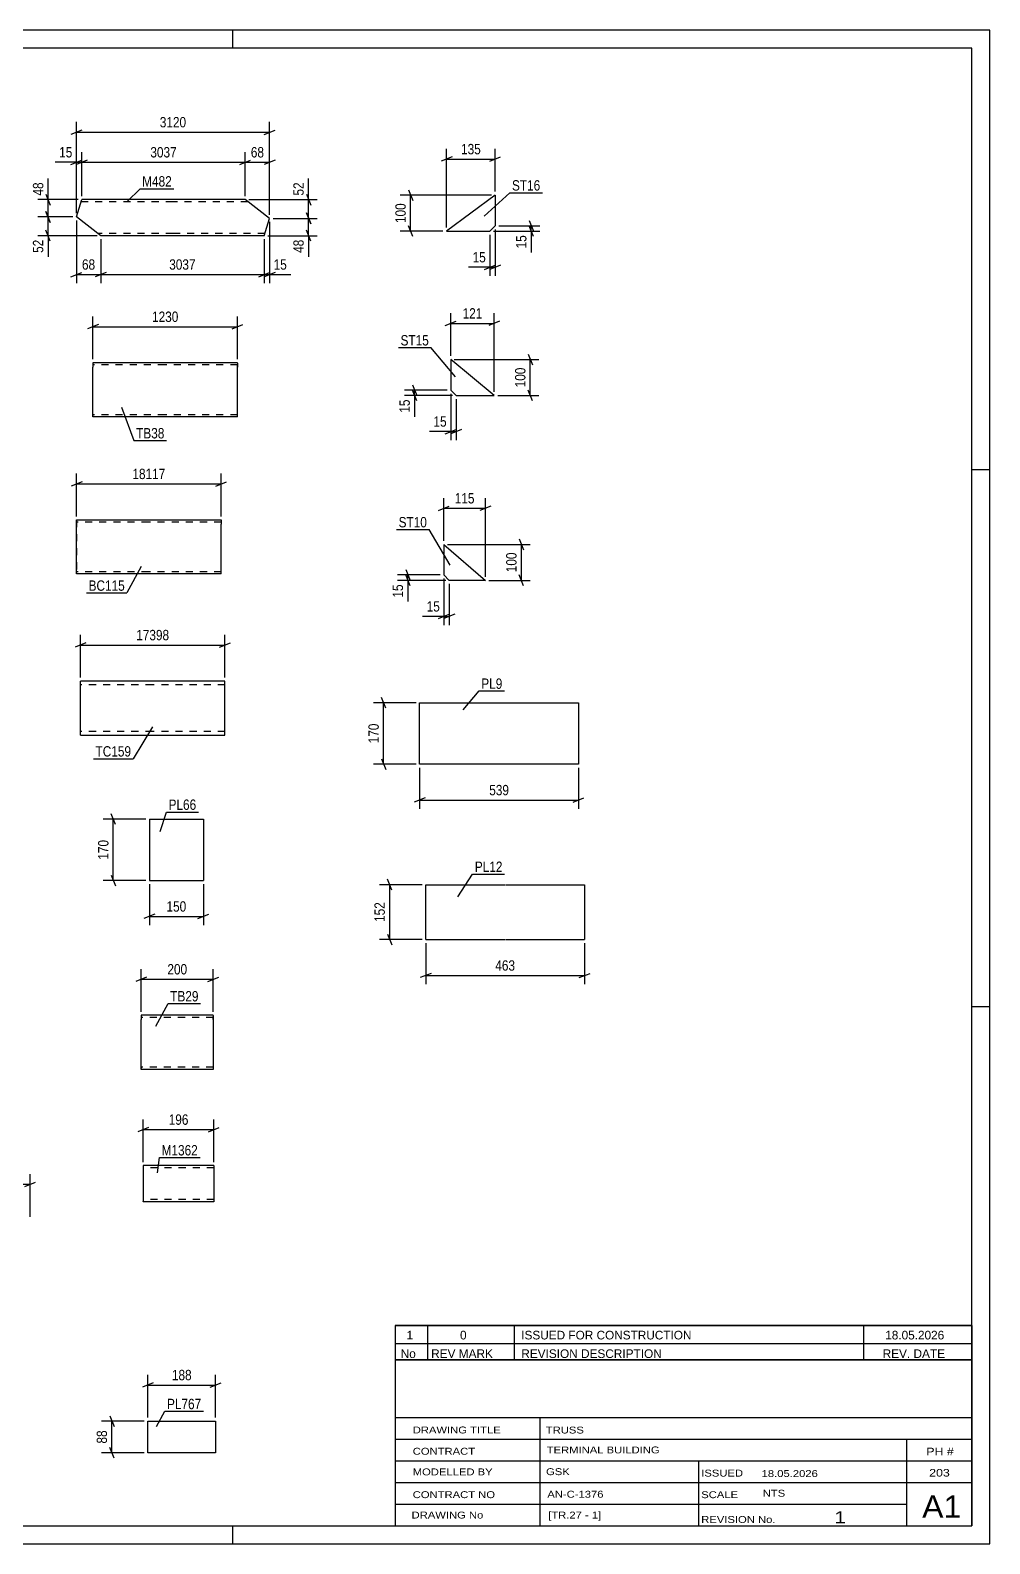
# Model space of a CAD drawing. Header units: millimetres. Extents: x 0 to 594, y 0 to 420.
# Drawn here: x 327.7 to 594, y 0 to 420 of the extents above; entities that cross this region are included whole.
import ezdxf

# ---------------------------------------------------------------- set-up
doc = ezdxf.new("R2010")
doc.units = ezdxf.units.MM
doc.linetypes.add('DXK_LINE_DOT2', pattern=[3.9198, 1.9599, -1.9599])
doc.styles.add('Arial Narrow', font='ARIALN.TTF', dxfattribs={"height": 0.2})

# ---------------------------------------------------------------- blocks, each defined once
blk = doc.blocks.new('Unknown-232815401-21763')
at = {"color": 5, "linetype": 'Continuous'}
for p, q in [((594, 420), (0, 420)), ((384, 415), (384, 420)), ((594, 0), (594, 420)), ((589, 415), (5, 415)), ((589, 5), (589, 415)), ((594, 298), (589, 298)), ((594, 149), (589, 149)), ((5, 5), (589, 5)), ((384, 0), (384, 5)), ((0, 0), (594, 0))]:
    blk.add_line(p, q, dxfattribs=at)
blk = doc.blocks.new('Part-232815401-33368 - 33367')
at = {"color": 2, "linetype": 'Continuous'}
for p, q in [((435.8, 216.36), (435.8, 233.36)), ((435.8, 233.36), (457.8, 233.36)), ((457.9, 233.36), (479.9, 233.36)), ((479.9, 233.36), (479.9, 216.36)), ((457.8, 216.36), (435.8, 216.36)), ((479.9, 216.36), (457.9, 216.36))]:
    blk.add_line(p, q, dxfattribs=at)
blk = doc.blocks.new('Part-232815401-33382 - 33381')
at = {"color": 2, "linetype": 'Continuous'}
for p, q in [((437.48, 182.89), (459.48, 182.89)), ((437.48, 167.69), (437.48, 182.89)), ((459.58, 182.89), (481.58, 182.89)), ((481.58, 182.89), (481.58, 167.69)), ((437.48, 167.69), (459.48, 167.69)), ((459.58, 167.69), (481.58, 167.69))]:
    blk.add_line(p, q, dxfattribs=at)
blk = doc.blocks.new('Part-232815401-33412 - 33411')
at = {"color": 2, "linetype": 'Continuous'}
for p, q in [((345.14, 327.72), (345.14, 326.52)), ((365.14, 327.72), (345.14, 327.72)), ((385.24, 327.72), (365.24, 327.72)), ((385.24, 327.63), (385.24, 327.72)), ((385.24, 327.63), (385.24, 326.52)), ((345.14, 313.46), (345.14, 326.52)), ((385.24, 312.72), (385.24, 326.52)), ((345.14, 312.81), (345.14, 313.46)), ((345.14, 312.72), (345.14, 312.81)), ((365.14, 312.72), (345.14, 312.72)), ((385.24, 312.72), (365.24, 312.72))]:
    blk.add_line(p, q, dxfattribs=at)
at = {"color": 7, "linetype": 'DXK_LINE_DOT2'}
for p, q in [((365.14, 327.12), (345.14, 327.12)), ((385.24, 327.12), (365.24, 327.12)), ((385.24, 326.52), (385.24, 327.37)), ((345.14, 313.46), (345.14, 313.07)), ((345.14, 313.32), (345.14, 313.37)), ((365.14, 313.32), (345.14, 313.32)), ((345.14, 312.72), (345.14, 312.72)), ((385.24, 313.32), (365.24, 313.32)), ((385.24, 313.32), (385.24, 313.37))]:
    blk.add_line(p, q, dxfattribs=at)
blk = doc.blocks.new('Part-232815401-33419 - 33418')
at = {"color": 2, "linetype": 'Continuous'}
for p, q in [((358.54, 146.64), (358.54, 145.44)), ((378.54, 146.64), (358.54, 146.64)), ((358.54, 132.38), (358.54, 145.44)), ((378.54, 146.55), (378.54, 146.64)), ((378.54, 146.55), (378.54, 145.44)), ((378.54, 145.44), (378.54, 131.64)), ((358.54, 131.73), (358.54, 132.38)), ((358.54, 131.64), (358.54, 131.73)), ((378.54, 131.64), (358.54, 131.64))]:
    blk.add_line(p, q, dxfattribs=at)
at = {"color": 7, "linetype": 'DXK_LINE_DOT2'}
for p, q in [((378.54, 146.04), (358.54, 146.04)), ((378.54, 145.44), (378.54, 146.29)), ((358.54, 132.38), (358.54, 131.99)), ((358.54, 132.24), (358.54, 132.29)), ((378.54, 132.24), (358.54, 132.24)), ((378.54, 132.24), (378.54, 132.29))]:
    blk.add_line(p, q, dxfattribs=at)
blk = doc.blocks.new('Part-232815401-33427 - 33426')
at = {"color": 2, "linetype": 'Continuous'}
for p, q in [((360.79, 201.07), (360.79, 184.07)), ((360.79, 201.07), (375.79, 201.07)), ((375.79, 201.07), (375.79, 184.07)), ((360.79, 184.07), (375.79, 184.07))]:
    blk.add_line(p, q, dxfattribs=at)
blk = doc.blocks.new('Part-232815401-33434 - 33433')
at = {"color": 2, "linetype": 'Continuous'}
for p, q in [((444.41, 328.65), (444.41, 320.15)), ((456.5, 318.65), (444.41, 328.65)), ((444.41, 320.15), (445.91, 318.65)), ((445.91, 318.65), (456.5, 318.65))]:
    blk.add_line(p, q, dxfattribs=at)
blk = doc.blocks.new('Part-232815401-33444 - 33443')
at = {"color": 2, "linetype": 'Continuous'}
for p, q in [((456.78, 374.24), (443.28, 364.24)), ((456.78, 374.24), (456.78, 365.74)), ((456.78, 365.74), (455.28, 364.24)), ((443.28, 364.24), (455.28, 364.24))]:
    blk.add_line(p, q, dxfattribs=at)
blk = doc.blocks.new('Part-232815401-33486 - 33485')
at = {"color": 2, "linetype": 'Continuous'}
for p, q in [((340.61, 269.11), (340.61, 284.11)), ((340.61, 284.11), (340.61, 284.11)), ((340.61, 284.11), (360.61, 284.11)), ((360.71, 284.11), (380.71, 284.11)), ((380.71, 284.11), (380.71, 284.02)), ((380.71, 284.02), (380.71, 283.76)), ((380.71, 283.76), (380.71, 282.91)), ((380.71, 270.31), (380.71, 282.91)), ((340.61, 269.11), (340.61, 269.11)), ((360.61, 269.11), (340.61, 269.11)), ((380.71, 269.11), (360.71, 269.11)), ((380.71, 269.11), (380.71, 270.31))]:
    blk.add_line(p, q, dxfattribs=at)
at = {"color": 7, "linetype": 'DXK_LINE_DOT2'}
for p, q in [((340.61, 284.11), (340.61, 269.11)), ((360.61, 283.51), (340.61, 283.51)), ((380.71, 283.51), (360.71, 283.51)), ((380.71, 283.76), (380.71, 282.91)), ((360.61, 269.71), (340.61, 269.71)), ((380.71, 269.71), (360.71, 269.71)), ((380.71, 269.71), (380.71, 269.75)), ((380.71, 269.11), (380.71, 269.2))]:
    blk.add_line(p, q, dxfattribs=at)
blk = doc.blocks.new('Part-232815401-33495 - 33494')
at = {"color": 2, "linetype": 'Continuous'}
for p, q in [((341.67, 224.38), (341.67, 239.38)), ((341.67, 239.38), (341.67, 239.38)), ((361.67, 239.38), (341.67, 239.38)), ((381.77, 239.38), (361.77, 239.38)), ((381.77, 224.38), (381.77, 239.38)), ((341.67, 224.38), (341.67, 224.38)), ((341.67, 224.38), (361.67, 224.38)), ((361.77, 224.38), (381.77, 224.38))]:
    blk.add_line(p, q, dxfattribs=at)
at = {"color": 7, "linetype": 'DXK_LINE_DOT2'}
for p, q in [((341.67, 238.15), (341.67, 239.38)), ((361.67, 238.38), (341.67, 238.38)), ((341.67, 224.38), (341.67, 238.38)), ((381.77, 238.38), (361.77, 238.38)), ((361.67, 225.38), (341.67, 225.38)), ((381.77, 225.38), (361.77, 225.38)), ((381.77, 224.38), (381.77, 224.53))]:
    blk.add_line(p, q, dxfattribs=at)
blk = doc.blocks.new('Part-232815401-33513 - 33512')
at = {"color": 2, "linetype": 'Continuous'}
for p, q in [((442.53, 277.34), (442.53, 268.84)), ((442.53, 277.34), (454.03, 267.34)), ((442.53, 268.84), (444.03, 267.34)), ((454.03, 267.34), (444.03, 267.34))]:
    blk.add_line(p, q, dxfattribs=at)
blk = doc.blocks.new('Part-232815401-35727 - 35726')
at = {"color": 2, "linetype": 'Continuous'}
for p, q in [((340.54, 368.2), (342.06, 373)), ((367.3, 373), (342.06, 373)), ((387.4, 373), (367.4, 373)), ((394.16, 367.8), (387.4, 373)), ((347.3, 363), (340.54, 368.2)), ((392.63, 363), (394.16, 367.8)), ((367.3, 363), (347.3, 363)), ((392.63, 363), (367.4, 363))]:
    blk.add_line(p, q, dxfattribs=at)
at = {"color": 7, "linetype": 'DXK_LINE_DOT2'}
for p, q in [((367.3, 372.4), (341.87, 372.4)), ((388.18, 372.4), (367.4, 372.4)), ((367.3, 363.6), (346.52, 363.6)), ((392.82, 363.6), (367.4, 363.6))]:
    blk.add_line(p, q, dxfattribs=at)
blk = doc.blocks.new('Part-232815401-47499 - 47498')
at = {"color": 2, "linetype": 'Continuous'}
for p, q in [((378.71, 104.92), (359.09, 104.92)), ((359.09, 104.92), (359.09, 95.01)), ((378.71, 104.92), (378.71, 94.92)), ((359.09, 94.92), (359.09, 95.01)), ((378.71, 94.92), (359.09, 94.92))]:
    blk.add_line(p, q, dxfattribs=at)
at = {"color": 7, "linetype": 'DXK_LINE_DOT2'}
for p, q in [((378.71, 104.32), (359.09, 104.32)), ((378.71, 104.83), (378.71, 104.92)), ((359.09, 95.52), (359.09, 95.57)), ((378.71, 95.52), (359.09, 95.52)), ((378.71, 95.52), (378.71, 95.57))]:
    blk.add_line(p, q, dxfattribs=at)
blk = doc.blocks.new('Part-232815401-66051 - 66050')
at = {"color": 2, "linetype": 'Continuous'}
for p, q in [((360.39, 25.23), (360.39, 34.03)), ((360.39, 34.03), (379.19, 34.03)), ((379.19, 34.03), (379.19, 25.23)), ((379.19, 25.23), (360.39, 25.23))]:
    blk.add_line(p, q, dxfattribs=at)
blk = doc.blocks.new('StraightDimension-232815401-33985 - 33367')
at = {"color": 7, "linetype": 'Continuous'}
for p, q in [((435.8, 215.36), (435.8, 203.96)), ((479.9, 215.36), (479.9, 203.96)), ((437.3, 206.96), (434.3, 205.76)), ((435.8, 206.36), (479.9, 206.36)), ((478.4, 205.76), (481.4, 206.96))]:
    blk.add_line(p, q, dxfattribs=at)
at = {"color": 0}
blk.add_wipeout([(461.19, 207.11), (461.19, 211.31), (454.51, 211.31), (454.51, 207.11)], dxfattribs=at)
at = {"color": 3, "style": 'Arial Narrow'}
blk.add_text('539', height=2.863, dxfattribs=at).set_placement((455.11, 207.71))
blk = doc.blocks.new('StraightDimension-232815401-33981 - 33367')
at = {"color": 7, "linetype": 'Continuous'}
for p, q in [((434.8, 233.36), (422.95, 233.36)), ((426.4, 231.86), (425.2, 234.86)), ((425.8, 216.36), (425.8, 233.36)), ((434.8, 216.36), (422.95, 216.36)), ((425.2, 217.86), (426.4, 214.86))]:
    blk.add_line(p, q, dxfattribs=at)
at = {"color": 0}
blk.add_wipeout([(425.05, 228.2), (420.85, 228.2), (420.85, 221.52), (425.05, 221.52)], dxfattribs=at)
at = {"color": 3, "style": 'Arial Narrow'}
blk.add_text('170', height=2.863, rotation=90.0002, dxfattribs=at).set_placement((424.45, 222.12))
blk = doc.blocks.new('StraightDimension-232815401-33989 - 33381')
at = {"color": 7, "linetype": 'Continuous'}
for p, q in [((436.48, 182.89), (424.63, 182.89)), ((428.08, 181.39), (426.88, 184.39)), ((427.48, 167.69), (427.48, 182.89)), ((426.88, 169.19), (428.08, 166.19)), ((436.48, 167.69), (424.63, 167.69))]:
    blk.add_line(p, q, dxfattribs=at)
at = {"color": 0}
blk.add_wipeout([(426.73, 178.63), (422.53, 178.63), (422.53, 171.95), (426.73, 171.95)], dxfattribs=at)
at = {"color": 3, "style": 'Arial Narrow'}
blk.add_text('152', height=2.863, rotation=90.0002, dxfattribs=at).set_placement((426.13, 172.55))
blk = doc.blocks.new('StraightDimension-232815401-33993 - 33381')
at = {"color": 7, "linetype": 'Continuous'}
for p, q in [((437.48, 166.69), (437.48, 155.29)), ((481.58, 166.69), (481.58, 155.29)), ((438.98, 158.29), (435.98, 157.09)), ((437.48, 157.69), (481.58, 157.69)), ((480.08, 157.09), (483.08, 158.29))]:
    blk.add_line(p, q, dxfattribs=at)
at = {"color": 0}
blk.add_wipeout([(462.87, 158.44), (462.87, 162.64), (456.19, 162.64), (456.19, 158.44)], dxfattribs=at)
at = {"color": 3, "style": 'Arial Narrow'}
blk.add_text('463', height=2.863, dxfattribs=at).set_placement((456.79, 159.04))
blk = doc.blocks.new('StraightDimension-232815401-33997 - 33411')
at = {"color": 7, "linetype": 'Continuous'}
for p, q in [((345.14, 328.72), (345.14, 340.57)), ((385.24, 328.72), (385.24, 340.57)), ((346.64, 338.32), (343.64, 337.12)), ((345.14, 337.72), (385.24, 337.72)), ((383.74, 337.12), (386.74, 338.32))]:
    blk.add_line(p, q, dxfattribs=at)
at = {"color": 0}
blk.add_wipeout([(369.45, 338.47), (369.45, 342.67), (360.94, 342.67), (360.94, 338.47)], dxfattribs=at)
at = {"color": 3, "style": 'Arial Narrow'}
blk.add_text('1230', height=2.863, dxfattribs=at).set_placement((361.54, 339.07))
blk = doc.blocks.new('StraightDimension-232815401-34001 - 33418')
at = {"color": 7, "linetype": 'Continuous'}
for p, q in [((360.04, 157.24), (357.04, 156.04)), ((358.54, 147.64), (358.54, 159.49)), ((358.54, 156.64), (378.54, 156.64)), ((377.04, 156.04), (380.04, 157.24)), ((378.54, 147.64), (378.54, 159.49))]:
    blk.add_line(p, q, dxfattribs=at)
at = {"color": 0}
blk.add_wipeout([(371.88, 157.39), (371.88, 161.59), (365.2, 161.59), (365.2, 157.39)], dxfattribs=at)
at = {"color": 3, "style": 'Arial Narrow'}
blk.add_text('200', height=2.863, dxfattribs=at).set_placement((365.8, 157.99))
blk = doc.blocks.new('StraightDimension-232815401-34009 - 33426')
at = {"color": 7, "linetype": 'Continuous'}
for p, q in [((360.79, 183.07), (360.79, 171.67)), ((375.79, 183.07), (375.79, 171.67)), ((362.29, 174.67), (359.29, 173.47)), ((360.79, 174.07), (375.79, 174.07)), ((374.29, 173.47), (377.29, 174.67))]:
    blk.add_line(p, q, dxfattribs=at)
at = {"color": 0}
blk.add_wipeout([(371.63, 174.82), (371.63, 179.02), (364.95, 179.02), (364.95, 174.82)], dxfattribs=at)
at = {"color": 3, "style": 'Arial Narrow'}
blk.add_text('150', height=2.863, dxfattribs=at).set_placement((365.55, 175.42))
blk = doc.blocks.new('StraightDimension-232815401-34005 - 33426')
at = {"color": 7, "linetype": 'Continuous'}
for p, q in [((351.39, 199.57), (350.19, 202.57)), ((359.79, 201.07), (347.94, 201.07)), ((350.79, 184.07), (350.79, 201.07)), ((350.19, 185.57), (351.39, 182.57)), ((359.79, 184.07), (347.94, 184.07))]:
    blk.add_line(p, q, dxfattribs=at)
at = {"color": 0}
blk.add_wipeout([(350.04, 195.91), (345.84, 195.91), (345.84, 189.23), (350.04, 189.23)], dxfattribs=at)
at = {"color": 3, "style": 'Arial Narrow'}
blk.add_text('170', height=2.863, rotation=90.0002, dxfattribs=at).set_placement((349.44, 189.83))
blk = doc.blocks.new('StraightDimension-232815401-34021 - 33433')
at = {"color": 7, "linetype": 'Continuous'}
for p, q in [((443.41, 320.15), (431.56, 320.15)), ((433.81, 321.65), (435.01, 318.65)), ((435.01, 317.15), (433.81, 320.15)), ((434.41, 318.65), (434.41, 320.15)), ((444.91, 318.65), (431.56, 318.65))]:
    blk.add_line(p, q, dxfattribs=at)
at = {"color": 0}
blk.add_wipeout([(433.66, 318.12), (429.46, 318.12), (429.46, 313.27), (433.66, 313.27)], dxfattribs=at)
at = {"color": 7, "linetype": 'Continuous'}
blk.add_line((434.41, 318.65), (434.41, 312.74), dxfattribs=at)
blk.add_line((434.41, 318.65), (434.41, 312.74), dxfattribs=at)
at = {"color": 3, "style": 'Arial Narrow'}
blk.add_text('15', height=2.863, rotation=90.0002, dxfattribs=at).set_placement((433.06, 313.87))
blk = doc.blocks.new('StraightDimension-232815401-34013 - 33433')
at = {"color": 7, "linetype": 'Continuous'}
for p, q in [((444.41, 319.15), (444.41, 306.25)), ((445.91, 317.65), (445.91, 306.25)), ((442.91, 308.05), (445.91, 309.25)), ((447.41, 309.25), (444.41, 308.05)), ((444.41, 308.65), (445.91, 308.65))]:
    blk.add_line(p, q, dxfattribs=at)
at = {"color": 0}
blk.add_wipeout([(443.89, 309.4), (443.89, 313.6), (439.03, 313.6), (439.03, 309.4)], dxfattribs=at)
at = {"color": 7, "linetype": 'Continuous'}
blk.add_line((444.41, 308.65), (438.51, 308.65), dxfattribs=at)
blk.add_line((444.41, 308.65), (438.51, 308.65), dxfattribs=at)
at = {"color": 3, "style": 'Arial Narrow'}
blk.add_text('15', height=2.863, dxfattribs=at).set_placement((439.63, 310))
blk = doc.blocks.new('StraightDimension-232815401-34025 - 33433')
at = {"color": 7, "linetype": 'Continuous'}
for p, q in [((445.41, 328.65), (468.9, 328.65)), ((465.9, 330.15), (467.1, 327.15)), ((466.5, 318.65), (466.5, 328.65)), ((467.1, 317.15), (465.9, 320.15)), ((457.5, 318.65), (468.9, 318.65))]:
    blk.add_line(p, q, dxfattribs=at)
at = {"color": 0}
blk.add_wipeout([(465.75, 326.99), (461.55, 326.99), (461.55, 320.31), (465.75, 320.31)], dxfattribs=at)
at = {"color": 3, "style": 'Arial Narrow'}
blk.add_text('100', height=2.863, rotation=90.0002, dxfattribs=at).set_placement((465.15, 320.91))
blk = doc.blocks.new('StraightDimension-232815401-34017 - 33433')
at = {"color": 7, "linetype": 'Continuous'}
for p, q in [((444.41, 329.65), (444.41, 341.5)), ((456.5, 319.65), (456.5, 341.5)), ((442.91, 338.05), (445.91, 339.25)), ((444.41, 338.65), (456.5, 338.65)), ((458, 339.25), (455, 338.05))]:
    blk.add_line(p, q, dxfattribs=at)
at = {"color": 0}
blk.add_wipeout([(453.8, 339.4), (453.8, 343.6), (447.12, 343.6), (447.12, 339.4)], dxfattribs=at)
at = {"color": 3, "style": 'Arial Narrow'}
blk.add_text('121', height=2.863, dxfattribs=at).set_placement((447.72, 340))
blk = doc.blocks.new('StraightDimension-232815401-34037 - 33443')
at = {"color": 7, "linetype": 'Continuous'}
for p, q in [((455.28, 363.24), (455.28, 351.84)), ((456.78, 364.74), (456.78, 351.84)), ((453.78, 353.64), (456.78, 354.84)), ((458.28, 354.84), (455.28, 353.64)), ((455.28, 354.24), (456.78, 354.24))]:
    blk.add_line(p, q, dxfattribs=at)
at = {"color": 0}
blk.add_wipeout([(454.75, 354.99), (454.75, 359.19), (449.9, 359.19), (449.9, 354.99)], dxfattribs=at)
at = {"color": 7, "linetype": 'Continuous'}
blk.add_line((455.28, 354.24), (449.37, 354.24), dxfattribs=at)
blk.add_line((455.28, 354.24), (449.37, 354.24), dxfattribs=at)
at = {"color": 3, "style": 'Arial Narrow'}
blk.add_text('15', height=2.863, dxfattribs=at).set_placement((450.5, 355.59))
blk = doc.blocks.new('StraightDimension-232815401-34029 - 33443')
at = {"color": 7, "linetype": 'Continuous'}
for p, q in [((457.78, 365.74), (469.18, 365.74)), ((466.18, 367.24), (467.38, 364.24)), ((467.38, 362.74), (466.18, 365.74)), ((466.78, 364.24), (466.78, 365.74)), ((456.28, 364.24), (469.18, 364.24))]:
    blk.add_line(p, q, dxfattribs=at)
at = {"color": 0}
blk.add_wipeout([(466.03, 363.71), (461.83, 363.71), (461.83, 358.86), (466.03, 358.86)], dxfattribs=at)
at = {"color": 7, "linetype": 'Continuous'}
blk.add_line((466.78, 364.24), (466.78, 358.33), dxfattribs=at)
blk.add_line((466.78, 364.24), (466.78, 358.33), dxfattribs=at)
at = {"color": 3, "style": 'Arial Narrow'}
blk.add_text('15', height=2.863, rotation=90.0002, dxfattribs=at).set_placement((465.43, 359.46))
blk = doc.blocks.new('StraightDimension-232815401-34041 - 33443')
at = {"color": 7, "linetype": 'Continuous'}
for p, q in [((443.28, 365.24), (443.28, 387.09)), ((456.78, 375.24), (456.78, 387.09)), ((444.78, 384.84), (441.78, 383.64)), ((443.28, 384.24), (456.78, 384.24)), ((455.28, 383.64), (458.28, 384.84))]:
    blk.add_line(p, q, dxfattribs=at)
at = {"color": 0}
blk.add_wipeout([(453.37, 384.99), (453.37, 389.19), (446.69, 389.19), (446.69, 384.99)], dxfattribs=at)
at = {"color": 3, "style": 'Arial Narrow'}
blk.add_text('135', height=2.863, dxfattribs=at).set_placement((447.29, 385.59))
blk = doc.blocks.new('StraightDimension-232815401-34033 - 33443')
at = {"color": 7, "linetype": 'Continuous'}
for p, q in [((455.78, 374.24), (430.43, 374.24)), ((432.68, 375.74), (433.88, 372.74)), ((433.28, 364.24), (433.28, 374.24)), ((433.88, 362.74), (432.68, 365.74)), ((442.28, 364.24), (430.43, 364.24))]:
    blk.add_line(p, q, dxfattribs=at)
at = {"color": 0}
blk.add_wipeout([(432.53, 372.58), (428.33, 372.58), (428.33, 365.9), (432.53, 365.9)], dxfattribs=at)
at = {"color": 3, "style": 'Arial Narrow'}
blk.add_text('100', height=2.863, rotation=90.0002, dxfattribs=at).set_placement((431.93, 366.5))
blk = doc.blocks.new('StraightDimension-232815401-34085 - 33485')
at = {"color": 7, "linetype": 'Continuous'}
for p, q in [((342.11, 294.71), (339.11, 293.51)), ((340.61, 285.11), (340.61, 296.96)), ((340.61, 294.11), (380.71, 294.11)), ((379.21, 293.51), (382.21, 294.71)), ((380.71, 285.11), (380.71, 296.96))]:
    blk.add_line(p, q, dxfattribs=at)
at = {"color": 0}
blk.add_wipeout([(365.84, 294.86), (365.84, 299.06), (355.49, 299.06), (355.49, 294.86)], dxfattribs=at)
at = {"color": 3, "style": 'Arial Narrow'}
blk.add_text('18117', height=2.863, dxfattribs=at).set_placement((356.09, 295.46))
blk = doc.blocks.new('StraightDimension-232815401-34089 - 33494')
at = {"color": 7, "linetype": 'Continuous'}
for p, q in [((341.67, 240.38), (341.67, 252.23)), ((381.77, 240.38), (381.77, 252.23)), ((343.17, 249.98), (340.17, 248.78)), ((341.67, 249.38), (381.77, 249.38)), ((380.27, 248.78), (383.27, 249.98))]:
    blk.add_line(p, q, dxfattribs=at)
at = {"color": 0}
blk.add_wipeout([(366.89, 250.13), (366.89, 254.33), (356.55, 254.33), (356.55, 250.13)], dxfattribs=at)
at = {"color": 3, "style": 'Arial Narrow'}
blk.add_text('17398', height=2.863, dxfattribs=at).set_placement((357.15, 250.73))
blk = doc.blocks.new('StraightDimension-232815401-34105 - 33512')
at = {"color": 7, "linetype": 'Continuous'}
for p, q in [((441.53, 268.84), (429.68, 268.84)), ((431.93, 270.34), (433.13, 267.34)), ((433.13, 265.84), (431.93, 268.84)), ((432.53, 267.34), (432.53, 268.84)), ((443.03, 267.34), (429.68, 267.34))]:
    blk.add_line(p, q, dxfattribs=at)
at = {"color": 0}
blk.add_wipeout([(431.78, 266.82), (427.58, 266.82), (427.58, 261.96), (431.78, 261.96)], dxfattribs=at)
at = {"color": 7, "linetype": 'Continuous'}
blk.add_line((432.53, 267.34), (432.53, 261.44), dxfattribs=at)
blk.add_line((432.53, 267.34), (432.53, 261.44), dxfattribs=at)
at = {"color": 3, "style": 'Arial Narrow'}
blk.add_text('15', height=2.863, rotation=90.0002, dxfattribs=at).set_placement((431.18, 262.56))
blk = doc.blocks.new('StraightDimension-232815401-34097 - 33512')
at = {"color": 7, "linetype": 'Continuous'}
for p, q in [((442.53, 267.84), (442.53, 254.94)), ((444.03, 266.34), (444.03, 254.94)), ((441.03, 256.74), (444.03, 257.94)), ((445.53, 257.94), (442.53, 256.74)), ((442.53, 257.34), (444.03, 257.34))]:
    blk.add_line(p, q, dxfattribs=at)
at = {"color": 0}
blk.add_wipeout([(442, 258.09), (442, 262.29), (437.15, 262.29), (437.15, 258.09)], dxfattribs=at)
at = {"color": 7, "linetype": 'Continuous'}
blk.add_line((442.53, 257.34), (436.62, 257.34), dxfattribs=at)
blk.add_line((442.53, 257.34), (436.62, 257.34), dxfattribs=at)
at = {"color": 3, "style": 'Arial Narrow'}
blk.add_text('15', height=2.863, dxfattribs=at).set_placement((437.75, 258.69))
blk = doc.blocks.new('StraightDimension-232815401-34109 - 33512')
at = {"color": 7, "linetype": 'Continuous'}
for p, q in [((443.53, 277.34), (466.43, 277.34)), ((463.43, 278.84), (464.63, 275.84)), ((464.03, 267.34), (464.03, 277.34)), ((464.63, 265.84), (463.43, 268.84)), ((455.03, 267.34), (466.43, 267.34))]:
    blk.add_line(p, q, dxfattribs=at)
at = {"color": 0}
blk.add_wipeout([(463.28, 275.69), (459.08, 275.69), (459.08, 269), (463.28, 269)], dxfattribs=at)
at = {"color": 3, "style": 'Arial Narrow'}
blk.add_text('100', height=2.863, rotation=90.0002, dxfattribs=at).set_placement((462.68, 269.6))
blk = doc.blocks.new('StraightDimension-232815401-34101 - 33512')
at = {"color": 7, "linetype": 'Continuous'}
for p, q in [((442.53, 278.34), (442.53, 290.19)), ((454.03, 268.34), (454.03, 290.19)), ((441.03, 286.74), (444.03, 287.94)), ((442.53, 287.34), (454.03, 287.34)), ((455.53, 287.94), (452.53, 286.74))]:
    blk.add_line(p, q, dxfattribs=at)
at = {"color": 0}
blk.add_wipeout([(451.62, 288.09), (451.62, 292.29), (444.94, 292.29), (444.94, 288.09)], dxfattribs=at)
at = {"color": 3, "style": 'Arial Narrow'}
blk.add_text('115', height=2.863, dxfattribs=at).set_placement((445.54, 288.69))
blk = doc.blocks.new('StraightDimension-232815401-36189 - 35726')
at = {"color": 7, "linetype": 'Continuous'}
for p, q in [((343.56, 383.96), (340.56, 382.76)), ((342.06, 374), (342.06, 386.21)), ((342.06, 383.36), (387.4, 383.36)), ((385.9, 382.76), (388.9, 383.96)), ((387.4, 374), (387.4, 386.21))]:
    blk.add_line(p, q, dxfattribs=at)
at = {"color": 0}
blk.add_wipeout([(368.99, 384.11), (368.99, 388.31), (360.47, 388.31), (360.47, 384.11)], dxfattribs=at)
at = {"color": 3, "style": 'Arial Narrow'}
blk.add_text('3037', height=2.863, dxfattribs=at).set_placement((361.07, 384.71))
blk = doc.blocks.new('StraightDimension-232815401-36328 - 35726')
at = {"color": 7, "linetype": 'Continuous'}
for p, q in [((394.16, 366.8), (394.16, 349.82)), ((392.63, 362), (392.63, 349.82)), ((391.13, 351.62), (394.13, 352.82)), ((395.66, 352.82), (392.66, 351.62)), ((392.63, 352.22), (394.16, 352.22))]:
    blk.add_line(p, q, dxfattribs=at)
at = {"color": 0}
blk.add_wipeout([(399.54, 352.97), (399.54, 357.17), (394.68, 357.17), (394.68, 352.97)], dxfattribs=at)
at = {"color": 7, "linetype": 'Continuous'}
blk.add_line((394.16, 352.22), (400.06, 352.22), dxfattribs=at)
blk.add_line((394.16, 352.22), (400.06, 352.22), dxfattribs=at)
at = {"color": 3, "style": 'Arial Narrow'}
blk.add_text('15', height=2.863, dxfattribs=at).set_placement((395.28, 353.57))
blk = doc.blocks.new('StraightDimension-232815401-36175 - 35726')
at = {"color": 7, "linetype": 'Continuous'}
for p, q in [((342.04, 392.31), (339.04, 391.11)), ((340.54, 369.2), (340.54, 394.56)), ((340.54, 391.71), (394.16, 391.71)), ((392.66, 391.11), (395.66, 392.31)), ((394.16, 368.8), (394.16, 394.56))]:
    blk.add_line(p, q, dxfattribs=at)
at = {"color": 0}
blk.add_wipeout([(371.6, 392.46), (371.6, 396.66), (363.09, 396.66), (363.09, 392.46)], dxfattribs=at)
at = {"color": 3, "style": 'Arial Narrow'}
blk.add_text('3120', height=2.863, dxfattribs=at).set_placement((363.69, 393.06))
blk = doc.blocks.new('StraightDimension-232815401-36188 - 35726')
at = {"color": 7, "linetype": 'Continuous'}
for p, q in [((385.9, 382.76), (388.9, 383.96)), ((387.4, 374), (387.4, 386.21)), ((387.4, 383.36), (394.16, 383.36)), ((395.66, 383.96), (392.66, 382.76)), ((394.16, 368.8), (394.16, 386.21))]:
    blk.add_line(p, q, dxfattribs=at)
at = {"color": 0}
blk.add_wipeout([(393.2, 384.11), (393.2, 388.31), (388.35, 388.31), (388.35, 384.11)], dxfattribs=at)
at = {"color": 3, "style": 'Arial Narrow'}
blk.add_text('68', height=2.863, dxfattribs=at).set_placement((388.95, 384.71))
blk = doc.blocks.new('StraightDimension-232815401-36190 - 35726')
at = {"color": 7, "linetype": 'Continuous'}
for p, q in [((339.04, 382.76), (342.04, 383.96)), ((340.54, 369.2), (340.54, 386.21)), ((340.54, 383.36), (342.06, 383.36)), ((343.56, 383.96), (340.56, 382.76)), ((342.06, 374), (342.06, 386.21))]:
    blk.add_line(p, q, dxfattribs=at)
at = {"color": 0}
blk.add_wipeout([(340.02, 384.11), (340.02, 388.31), (335.16, 388.31), (335.16, 384.11)], dxfattribs=at)
at = {"color": 7, "linetype": 'Continuous'}
blk.add_line((340.54, 383.36), (334.63, 383.36), dxfattribs=at)
blk.add_line((340.54, 383.36), (334.63, 383.36), dxfattribs=at)
at = {"color": 3, "style": 'Arial Narrow'}
blk.add_text('15', height=2.863, dxfattribs=at).set_placement((335.76, 384.71))
blk = doc.blocks.new('StraightDimension-232815401-36329 - 35726')
at = {"color": 7, "linetype": 'Continuous'}
for p, q in [((347.3, 362), (347.3, 349.82)), ((392.63, 362), (392.63, 349.82)), ((348.8, 352.82), (345.8, 351.62)), ((391.13, 351.62), (394.13, 352.82)), ((347.3, 352.22), (392.63, 352.22))]:
    blk.add_line(p, q, dxfattribs=at)
at = {"color": 0}
blk.add_wipeout([(374.22, 352.97), (374.22, 357.17), (365.71, 357.17), (365.71, 352.97)], dxfattribs=at)
at = {"color": 3, "style": 'Arial Narrow'}
blk.add_text('3037', height=2.863, dxfattribs=at).set_placement((366.31, 353.57))
blk = doc.blocks.new('StraightDimension-232815401-36330 - 35726')
at = {"color": 7, "linetype": 'Continuous'}
for p, q in [((340.54, 367.2), (340.54, 349.82)), ((347.3, 362), (347.3, 349.82)), ((339.04, 351.62), (342.04, 352.82)), ((348.8, 352.82), (345.8, 351.62)), ((340.54, 352.22), (347.3, 352.22))]:
    blk.add_line(p, q, dxfattribs=at)
at = {"color": 0}
blk.add_wipeout([(346.35, 352.97), (346.35, 357.17), (341.49, 357.17), (341.49, 352.97)], dxfattribs=at)
at = {"color": 3, "style": 'Arial Narrow'}
blk.add_text('68', height=2.863, dxfattribs=at).set_placement((342.09, 353.57))
blk = doc.blocks.new('StraightDimension-232815401-36389 - 35726')
at = {"color": 7, "linetype": 'Continuous'}
for p, q in [((332.1, 374.5), (333.3, 371.5)), ((341.06, 373), (329.85, 373)), ((333.3, 366.7), (332.1, 369.7)), ((332.7, 368.2), (332.7, 373)), ((339.54, 368.2), (329.85, 368.2))]:
    blk.add_line(p, q, dxfattribs=at)
at = {"color": 0}
blk.add_wipeout([(331.95, 378.38), (327.75, 378.38), (327.75, 373.53), (331.95, 373.53)], dxfattribs=at)
at = {"color": 7, "linetype": 'Continuous'}
blk.add_line((332.7, 373), (332.7, 378.91), dxfattribs=at)
blk.add_line((332.7, 373), (332.7, 378.91), dxfattribs=at)
at = {"color": 3, "style": 'Arial Narrow'}
blk.add_text('48', height=2.863, rotation=90.0002, dxfattribs=at).set_placement((331.35, 374.13))
blk = doc.blocks.new('StraightDimension-232815401-36390 - 35726')
at = {"color": 7, "linetype": 'Continuous'}
for p, q in [((332.1, 369.7), (333.3, 366.7)), ((339.54, 368.2), (329.85, 368.2)), ((332.7, 363), (332.7, 368.2)), ((346.3, 363), (329.85, 363)), ((333.3, 361.5), (332.1, 364.5))]:
    blk.add_line(p, q, dxfattribs=at)
at = {"color": 0}
blk.add_wipeout([(331.95, 362.48), (327.75, 362.48), (327.75, 357.62), (331.95, 357.62)], dxfattribs=at)
at = {"color": 7, "linetype": 'Continuous'}
blk.add_line((332.7, 363), (332.7, 357.09), dxfattribs=at)
blk.add_line((332.7, 363), (332.7, 357.09), dxfattribs=at)
at = {"color": 3, "style": 'Arial Narrow'}
blk.add_text('52', height=2.863, rotation=90.0002, dxfattribs=at).set_placement((331.35, 358.22))
blk = doc.blocks.new('StraightDimension-232815401-36438 - 35726')
at = {"color": 7, "linetype": 'Continuous'}
for p, q in [((404.37, 374.5), (405.57, 371.5)), ((388.4, 373), (407.37, 373)), ((404.97, 367.8), (404.97, 373)), ((395.16, 367.8), (407.37, 367.8)), ((405.57, 366.3), (404.37, 369.3))]:
    blk.add_line(p, q, dxfattribs=at)
at = {"color": 0}
blk.add_wipeout([(404.22, 378.38), (400.02, 378.38), (400.02, 373.53), (404.22, 373.53)], dxfattribs=at)
at = {"color": 7, "linetype": 'Continuous'}
blk.add_line((404.97, 373), (404.97, 378.91), dxfattribs=at)
blk.add_line((404.97, 373), (404.97, 378.91), dxfattribs=at)
at = {"color": 3, "style": 'Arial Narrow'}
blk.add_text('52', height=2.863, rotation=90.0002, dxfattribs=at).set_placement((403.62, 374.13))
blk = doc.blocks.new('StraightDimension-232815401-36439 - 35726')
at = {"color": 7, "linetype": 'Continuous'}
for p, q in [((395.16, 367.8), (407.37, 367.8)), ((404.37, 369.3), (405.57, 366.3)), ((404.97, 363), (404.97, 367.8)), ((393.63, 363), (407.37, 363)), ((405.57, 361.5), (404.37, 364.5))]:
    blk.add_line(p, q, dxfattribs=at)
at = {"color": 0}
blk.add_wipeout([(404.22, 362.48), (400.02, 362.48), (400.02, 357.62), (404.22, 357.62)], dxfattribs=at)
at = {"color": 7, "linetype": 'Continuous'}
blk.add_line((404.97, 363), (404.97, 357.09), dxfattribs=at)
blk.add_line((404.97, 363), (404.97, 357.09), dxfattribs=at)
at = {"color": 3, "style": 'Arial Narrow'}
blk.add_text('48', height=2.863, rotation=90.0002, dxfattribs=at).set_placement((403.62, 358.22))
blk = doc.blocks.new('StraightDimension-232815401-47676 - 47498')
at = {"color": 7, "linetype": 'Continuous'}
for p, q in [((359.09, 105.92), (359.09, 117.77)), ((378.71, 105.92), (378.71, 117.77)), ((360.59, 115.52), (357.59, 114.32)), ((359.09, 114.92), (378.71, 114.92)), ((377.21, 114.32), (380.21, 115.52))]:
    blk.add_line(p, q, dxfattribs=at)
at = {"color": 0}
blk.add_wipeout([(372.24, 115.67), (372.24, 119.87), (365.56, 119.87), (365.56, 115.67)], dxfattribs=at)
at = {"color": 3, "style": 'Arial Narrow'}
blk.add_text('196', height=2.863, dxfattribs=at).set_placement((366.16, 116.27))
blk = doc.blocks.new('StraightDimension-232815401-66155 - 66050')
at = {"color": 7, "linetype": 'Continuous'}
for p, q in [((359.39, 34.03), (347.54, 34.03)), ((349.79, 35.53), (350.99, 32.53)), ((350.39, 25.23), (350.39, 34.03)), ((359.39, 25.23), (347.54, 25.23)), ((350.99, 23.73), (349.79, 26.73))]:
    blk.add_line(p, q, dxfattribs=at)
at = {"color": 0}
blk.add_wipeout([(349.64, 32.06), (345.44, 32.06), (345.44, 27.2), (349.64, 27.2)], dxfattribs=at)
at = {"color": 3, "style": 'Arial Narrow'}
blk.add_text('88', height=2.863, rotation=90.0002, dxfattribs=at).set_placement((349.04, 27.8))
blk = doc.blocks.new('StraightDimension-232815401-66159 - 66050')
at = {"color": 7, "linetype": 'Continuous'}
for p, q in [((360.39, 35.03), (360.39, 46.88)), ((379.19, 35.03), (379.19, 46.88)), ((361.89, 44.63), (358.89, 43.43)), ((360.39, 44.03), (379.19, 44.03)), ((377.69, 43.43), (380.69, 44.63))]:
    blk.add_line(p, q, dxfattribs=at)
at = {"color": 0}
blk.add_wipeout([(373.13, 44.78), (373.13, 48.98), (366.45, 48.98), (366.45, 44.78)], dxfattribs=at)
at = {"color": 3, "style": 'Arial Narrow'}
blk.add_text('188', height=2.863, dxfattribs=at).set_placement((367.05, 45.38))
blk = doc.blocks.new('StraightDimension-232815401-66163 - 66057')
at = {"color": 7, "linetype": 'Continuous'}
for p, q in [((314.74, 90.75), (314.74, 102.6)), ((327.74, 90.75), (327.74, 102.6)), ((316.24, 100.35), (313.24, 99.15)), ((314.74, 99.75), (327.74, 99.75)), ((326.24, 99.15), (329.24, 100.35))]:
    blk.add_line(p, q, dxfattribs=at)
at = {"color": 0}
blk.add_wipeout([(324.59, 100.5), (324.59, 104.7), (317.9, 104.7), (317.9, 100.5)], dxfattribs=at)
at = {"color": 3, "style": 'Arial Narrow'}
blk.add_text('130', height=2.863, dxfattribs=at).set_placement((318.5, 101.1))
blk = doc.blocks.new('Unknown-232815401-74961')
at = {"color": 7, "linetype": 'Continuous'}
for p, q in [((429, 51.05), (429, 5)), ((429, 51.05), (589, 51.05)), ((589, 51), (589, 5)), ((429, 35), (589, 35)), ((469.14, 35), (469.14, 5)), ((429, 29), (589, 29)), ((571, 5.05), (571, 29.05)), ((429, 23), (589, 23)), ((513.14, 23), (513.14, 5)), ((429, 17), (589, 17)), ((429, 11), (571, 11)), ((429, 5), (589, 5))]:
    blk.add_line(p, q, dxfattribs=at)
at = {"color": 7, "style": 'Arial Narrow'}
for s, height, width, p in [('DRAWING TITLE', 1.9089, 1.425378, (433.88, 30.61)), ('TRUSS', 1.909, 1.425378, (470.81, 30.59)), ('CONTRACT', 1.909, 1.425378, (433.88, 24.71)), ('TERMINAL BUILDING', 1.9089, 1.425378, (471.06, 25.07)), ('MODELLED BY', 1.9089, 1.425378, (433.88, 18.98)), ('GSK', 1.909, 1.425378, (470.88, 19.04)), ('ISSUED', 1.909, 1.425378, (513.94, 18.64)), ('18.05.2026', 1.909, 1.425378, (530.69, 18.52)), ('CONTRACT NO', 1.9089, 1.425378, (433.88, 12.66)), ('AN-C-1376', 1.909, 1.425378, (471.23, 12.78)), ('SCALE', 1.909, 1.425378, (513.94, 12.65)), ('A1', 6.204, 1.25, (575.24, 7.2)), ('DRAWING No', 1.909, 1.425378, (433.56, 7)), ('[TR.27 - 1]', 1.9089, 1.425378, (471.46, 6.99)), ('1', 3.34, 1.5, (550.91, 5.68)), ('REVISION No.', 1.9089, 1.425378, (513.94, 5.77))]:
    blk.add_text(s, height=height, dxfattribs=dict(at, width=width)).set_placement(p)
at = {"color": 7, "linetype": 'Continuous', "style": 'Arial Narrow'}
for s, height, width, p in [('PH #', 2.1, 1.42538, (576.4, 24.55)), ('203', 2.1, 1.42538, (577.19, 18.65)), ('NTS', 1.909, 1.425378, (531, 13.05))]:
    blk.add_text(s, height=height, dxfattribs=dict(at, width=width)).set_placement(p)
blk = doc.blocks.new('Unknown-232815401-74962')
at = {"color": 7, "linetype": 'Continuous'}
for p, q in [((429, 60.55), (589, 60.55)), ((589, 60.55), (429, 60.55)), ((429, 60.55), (429, 55.55)), ((438, 60.55), (438, 55.55)), ((462, 60.55), (462, 55.55)), ((559, 60.55), (559, 55.55)), ((589, 60.55), (589, 55.55)), ((429, 55.55), (589, 55.55)), ((429, 55.55), (429, 51.05)), ((429, 55.55), (589, 55.55)), ((438, 55.55), (438, 51.05)), ((462, 55.55), (462, 51.05)), ((559, 55.55), (559, 51.05)), ((589, 55.55), (589, 51.05)), ((589, 51.05), (429, 51.05))]:
    blk.add_line(p, q, dxfattribs=at)
at = {"color": 7, "linetype": 'Continuous', "style": 'Arial Narrow'}
for s, height, width, p in [('1', 2.39, 1.196471, (432.16, 56.7)), ('0', 2.39, 1.196471, (447, 56.7)), ('ISSUED FOR CONSTRUCTION', 2.3861, 1.196471, (464, 56.7)), ('18.05.2026', 2.386, 1.196471, (565, 56.7)), ('No', 2.386, 1.2, (430.54, 51.55)), ('REV MARK', 2.386, 1.2, (439, 51.55)), ('REVISION DESCRIPTION', 2.3861, 1.2, (464, 51.55)), ('REV. DATE', 2.386, 1.2, (564.28, 51.55))]:
    blk.add_text(s, height=height, dxfattribs=dict(at, width=width)).set_placement(p)
blk = doc.blocks.new('Mark-232815401-34162 - 33367')
at = {"color": 0}
blk.add_wipeout([(458.75, 237.25), (458.75, 240.25), (452.9, 240.25), (452.9, 237.25)], dxfattribs=at)
blk.add_wipeout([(458.75, 237.25), (458.75, 240.25), (452.9, 240.25), (452.9, 237.25)], dxfattribs=at)
at = {"color": 30, "linetype": 'Continuous'}
for p, q in [((447.85, 231.44), (452.3, 236.65)), ((452.3, 236.65), (459.35, 236.65))]:
    blk.add_line(p, q, dxfattribs=at)
at = {"color": 3, "style": 'Arial Narrow'}
blk.add_text('PL9', height=2.863, dxfattribs=at).set_placement((452.9, 237.25))
blk = doc.blocks.new('Mark-232815401-34165 - 33381')
at = {"color": 0}
blk.add_wipeout([(458.79, 186.43), (458.79, 189.43), (451.11, 189.43), (451.11, 186.43)], dxfattribs=at)
blk.add_wipeout([(458.79, 186.43), (458.79, 189.43), (451.11, 189.43), (451.11, 186.43)], dxfattribs=at)
at = {"color": 30, "linetype": 'Continuous'}
for p, q in [((446.44, 179.49), (450.51, 185.83)), ((450.51, 185.83), (459.39, 185.83))]:
    blk.add_line(p, q, dxfattribs=at)
at = {"color": 3, "style": 'Arial Narrow'}
blk.add_text('PL12', height=2.863, dxfattribs=at).set_placement((451.11, 186.43))
blk = doc.blocks.new('Mark-232815401-34168 - 33411')
at = {"color": 0}
blk.add_wipeout([(364.97, 306.74), (364.97, 309.74), (357.12, 309.74), (357.12, 306.74)], dxfattribs=at)
blk.add_wipeout([(364.97, 306.74), (364.97, 309.74), (357.12, 309.74), (357.12, 306.74)], dxfattribs=at)
at = {"color": 30, "linetype": 'Continuous'}
for p, q in [((353.05, 315.39), (356.52, 306.14)), ((356.52, 306.14), (365.57, 306.14))]:
    blk.add_line(p, q, dxfattribs=at)
at = {"color": 3, "style": 'Arial Narrow'}
blk.add_text('TB38', height=2.863, dxfattribs=at).set_placement((357.12, 306.74))
blk = doc.blocks.new('Mark-232815401-34171 - 33418')
at = {"color": 0}
blk.add_wipeout([(374.43, 150.5), (374.43, 153.5), (366.58, 153.5), (366.58, 150.5)], dxfattribs=at)
blk.add_wipeout([(374.43, 150.5), (374.43, 153.5), (366.58, 153.5), (366.58, 150.5)], dxfattribs=at)
at = {"color": 30, "linetype": 'Continuous'}
for p, q in [((362.57, 143.61), (365.98, 149.9)), ((365.98, 149.9), (375.03, 149.9))]:
    blk.add_line(p, q, dxfattribs=at)
at = {"color": 3, "style": 'Arial Narrow'}
blk.add_text('TB29', height=2.863, dxfattribs=at).set_placement((366.58, 150.5))
blk = doc.blocks.new('Mark-232815401-34177 - 33426')
at = {"color": 0}
blk.add_wipeout([(373.79, 203.66), (373.79, 206.66), (366.12, 206.66), (366.12, 203.66)], dxfattribs=at)
blk.add_wipeout([(373.79, 203.66), (373.79, 206.66), (366.12, 206.66), (366.12, 203.66)], dxfattribs=at)
at = {"color": 30, "linetype": 'Continuous'}
for p, q in [((363.82, 197.64), (365.52, 203.06)), ((365.52, 203.06), (374.39, 203.06))]:
    blk.add_line(p, q, dxfattribs=at)
at = {"color": 3, "style": 'Arial Narrow'}
blk.add_text('PL66', height=2.863, dxfattribs=at).set_placement((366.12, 203.66))
blk = doc.blocks.new('Mark-232815401-34180 - 33433')
at = {"color": 0}
blk.add_wipeout([(438.35, 332.53), (438.35, 335.53), (430.5, 335.53), (430.5, 332.53)], dxfattribs=at)
blk.add_wipeout([(438.35, 332.53), (438.35, 335.53), (430.5, 335.53), (430.5, 332.53)], dxfattribs=at)
at = {"color": 30, "linetype": 'Continuous'}
for p in [(429.9, 331.93), (445.78, 323.84)]:
    blk.add_line(p, (438.95, 331.93), dxfattribs=at)
at = {"color": 3, "style": 'Arial Narrow'}
blk.add_text('ST15', height=2.863, dxfattribs=at).set_placement((430.5, 332.53))
blk = doc.blocks.new('Mark-232815401-34183 - 33443')
at = {"color": 0}
blk.add_wipeout([(469.27, 375.52), (469.27, 378.52), (461.42, 378.52), (461.42, 375.52)], dxfattribs=at)
blk.add_wipeout([(469.27, 375.52), (469.27, 378.52), (461.42, 378.52), (461.42, 375.52)], dxfattribs=at)
at = {"color": 30, "linetype": 'Continuous'}
for p, q in [((453.74, 368.38), (460.82, 374.92)), ((460.82, 374.92), (469.87, 374.92))]:
    blk.add_line(p, q, dxfattribs=at)
at = {"color": 3, "style": 'Arial Narrow'}
blk.add_text('ST16', height=2.863, dxfattribs=at).set_placement((461.42, 375.52))
blk = doc.blocks.new('Mark-232815401-34190 - 33485')
at = {"color": 0}
blk.add_wipeout([(353.98, 264.46), (353.98, 267.46), (343.93, 267.46), (343.93, 264.46)], dxfattribs=at)
blk.add_wipeout([(353.98, 264.46), (353.98, 267.46), (343.93, 267.46), (343.93, 264.46)], dxfattribs=at)
at = {"color": 30, "linetype": 'Continuous'}
for p in [(358.48, 271.22), (343.33, 263.86)]:
    blk.add_line(p, (354.58, 263.86), dxfattribs=at)
at = {"color": 3, "style": 'Arial Narrow'}
blk.add_text('BC115', height=2.863, dxfattribs=at).set_placement((343.93, 264.46))
blk = doc.blocks.new('Mark-232815401-34199 - 33494')
at = {"color": 0}
blk.add_wipeout([(355.73, 218.46), (355.73, 221.46), (345.86, 221.46), (345.86, 218.46)], dxfattribs=at)
blk.add_wipeout([(355.73, 218.46), (355.73, 221.46), (345.86, 221.46), (345.86, 218.46)], dxfattribs=at)
at = {"color": 30, "linetype": 'Continuous'}
for p in [(361.67, 226.74), (345.26, 217.86)]:
    blk.add_line(p, (356.33, 217.86), dxfattribs=at)
at = {"color": 3, "style": 'Arial Narrow'}
blk.add_text('TC159', height=2.863, dxfattribs=at).set_placement((345.86, 218.46))
blk = doc.blocks.new('Mark-232815401-34217 - 33512')
at = {"color": 0}
blk.add_wipeout([(437.81, 282.05), (437.81, 285.05), (429.96, 285.05), (429.96, 282.05)], dxfattribs=at)
blk.add_wipeout([(437.81, 282.05), (437.81, 285.05), (429.96, 285.05), (429.96, 282.05)], dxfattribs=at)
at = {"color": 30, "linetype": 'Continuous'}
for p in [(429.36, 281.45), (444.23, 271.59)]:
    blk.add_line(p, (438.41, 281.45), dxfattribs=at)
at = {"color": 3, "style": 'Arial Narrow'}
blk.add_text('ST10', height=2.863, dxfattribs=at).set_placement((429.96, 282.05))
blk = doc.blocks.new('Mark-232815401-36168 - 35726')
at = {"color": 0}
blk.add_wipeout([(367.02, 376.64), (367.02, 379.64), (358.8, 379.64), (358.8, 376.64)], dxfattribs=at)
blk.add_wipeout([(367.02, 376.64), (367.02, 379.64), (358.8, 379.64), (358.8, 376.64)], dxfattribs=at)
at = {"color": 30, "linetype": 'Continuous'}
for p, q in [((354.66, 372.5), (358.2, 376.04)), ((358.2, 376.04), (367.62, 376.04))]:
    blk.add_line(p, q, dxfattribs=at)
at = {"color": 3, "style": 'Arial Narrow'}
blk.add_text('M482', height=2.863, dxfattribs=at).set_placement((358.8, 376.64))
blk = doc.blocks.new('Mark-232815401-47707 - 47498')
at = {"color": 0}
blk.add_wipeout([(374.25, 107.76), (374.25, 110.76), (364.19, 110.76), (364.19, 107.76)], dxfattribs=at)
blk.add_wipeout([(374.25, 107.76), (374.25, 110.76), (364.19, 110.76), (364.19, 107.76)], dxfattribs=at)
at = {"color": 30, "linetype": 'Continuous'}
for p, q in [((363.05, 102.89), (363.59, 107.16)), ((363.59, 107.16), (374.85, 107.16))]:
    blk.add_line(p, q, dxfattribs=at)
at = {"color": 3, "style": 'Arial Narrow'}
blk.add_text('M1362', height=2.863, dxfattribs=at).set_placement((364.19, 107.76))
blk = doc.blocks.new('Mark-232815401-66186 - 66050')
at = {"color": 0}
blk.add_wipeout([(375.2, 37.35), (375.2, 40.35), (365.69, 40.35), (365.69, 37.35)], dxfattribs=at)
blk.add_wipeout([(375.2, 37.35), (375.2, 40.35), (365.69, 40.35), (365.69, 37.35)], dxfattribs=at)
at = {"color": 30, "linetype": 'Continuous'}
for p, q in [((362.79, 32.55), (365.09, 36.75)), ((365.09, 36.75), (375.8, 36.75))]:
    blk.add_line(p, q, dxfattribs=at)
at = {"color": 3, "style": 'Arial Narrow'}
blk.add_text('PL767', height=2.863, dxfattribs=at).set_placement((365.69, 37.35))

msp = doc.modelspace()

# ---------------------------------------------------------------- block references
for name in ['Unknown-232815401-21763', 'Part-232815401-33444 - 33443', 'Part-232815401-35727 - 35726', 'Part-232815401-33412 - 33411', 'Part-232815401-33434 - 33433', 'Part-232815401-33486 - 33485', 'Part-232815401-33513 - 33512', 'Part-232815401-33495 - 33494', 'Part-232815401-33368 - 33367', 'Part-232815401-33427 - 33426', 'Part-232815401-33382 - 33381', 'Part-232815401-33419 - 33418', 'Part-232815401-47499 - 47498', 'Unknown-232815401-74962', 'Unknown-232815401-74961', 'Part-232815401-66051 - 66050']:
    msp.add_blockref(name, (0, 0))

# ---------------------------------------------------------------- next in the draw order: block references
for name in ['StraightDimension-232815401-36189 - 35726', 'StraightDimension-232815401-36328 - 35726', 'StraightDimension-232815401-34037 - 33443', 'StraightDimension-232815401-33997 - 33411', 'StraightDimension-232815401-34021 - 33433', 'Mark-232815401-34168 - 33411', 'StraightDimension-232815401-34085 - 33485', 'Mark-232815401-34190 - 33485', 'StraightDimension-232815401-34105 - 33512', 'StraightDimension-232815401-34089 - 33494', 'Mark-232815401-34162 - 33367', 'Mark-232815401-34199 - 33494', 'StraightDimension-232815401-33985 - 33367', 'Mark-232815401-34177 - 33426', 'Mark-232815401-34165 - 33381', 'StraightDimension-232815401-34009 - 33426', 'StraightDimension-232815401-33989 - 33381', 'StraightDimension-232815401-34001 - 33418', 'StraightDimension-232815401-47676 - 47498', 'StraightDimension-232815401-66163 - 66057', 'StraightDimension-232815401-66155 - 66050']:
    msp.add_blockref(name, (0, 0))

# ---------------------------------------------------------------- next in the draw order: block references
for name in ['StraightDimension-232815401-36175 - 35726', 'StraightDimension-232815401-34029 - 33443', 'StraightDimension-232815401-36329 - 35726', 'StraightDimension-232815401-34013 - 33433', 'StraightDimension-232815401-34097 - 33512', 'StraightDimension-232815401-33981 - 33367', 'StraightDimension-232815401-34005 - 33426', 'StraightDimension-232815401-33993 - 33381', 'Mark-232815401-34171 - 33418', 'Mark-232815401-47707 - 47498', 'StraightDimension-232815401-66159 - 66050']:
    msp.add_blockref(name, (0, 0))

# ---------------------------------------------------------------- next in the draw order: block references
for name in ['StraightDimension-232815401-36190 - 35726', 'StraightDimension-232815401-36188 - 35726', 'StraightDimension-232815401-34041 - 33443', 'Mark-232815401-36168 - 35726', 'StraightDimension-232815401-34025 - 33433', 'StraightDimension-232815401-34109 - 33512', 'Mark-232815401-66186 - 66050']:
    msp.add_blockref(name, (0, 0))

# ---------------------------------------------------------------- next in the draw order: block references
for name in ['StraightDimension-232815401-36438 - 35726', 'StraightDimension-232815401-34033 - 33443', 'StraightDimension-232815401-36330 - 35726', 'StraightDimension-232815401-34017 - 33433', 'StraightDimension-232815401-34101 - 33512']:
    msp.add_blockref(name, (0, 0))

# ---------------------------------------------------------------- next in the draw order: block references
for name in ['StraightDimension-232815401-36389 - 35726', 'Mark-232815401-34183 - 33443', 'StraightDimension-232815401-36439 - 35726', 'Mark-232815401-34180 - 33433', 'Mark-232815401-34217 - 33512']:
    msp.add_blockref(name, (0, 0))

# ---------------------------------------------------------------- next in the draw order: block references
msp.add_blockref('StraightDimension-232815401-36390 - 35726', (0, 0))

doc.saveas('drawing.dxf')
